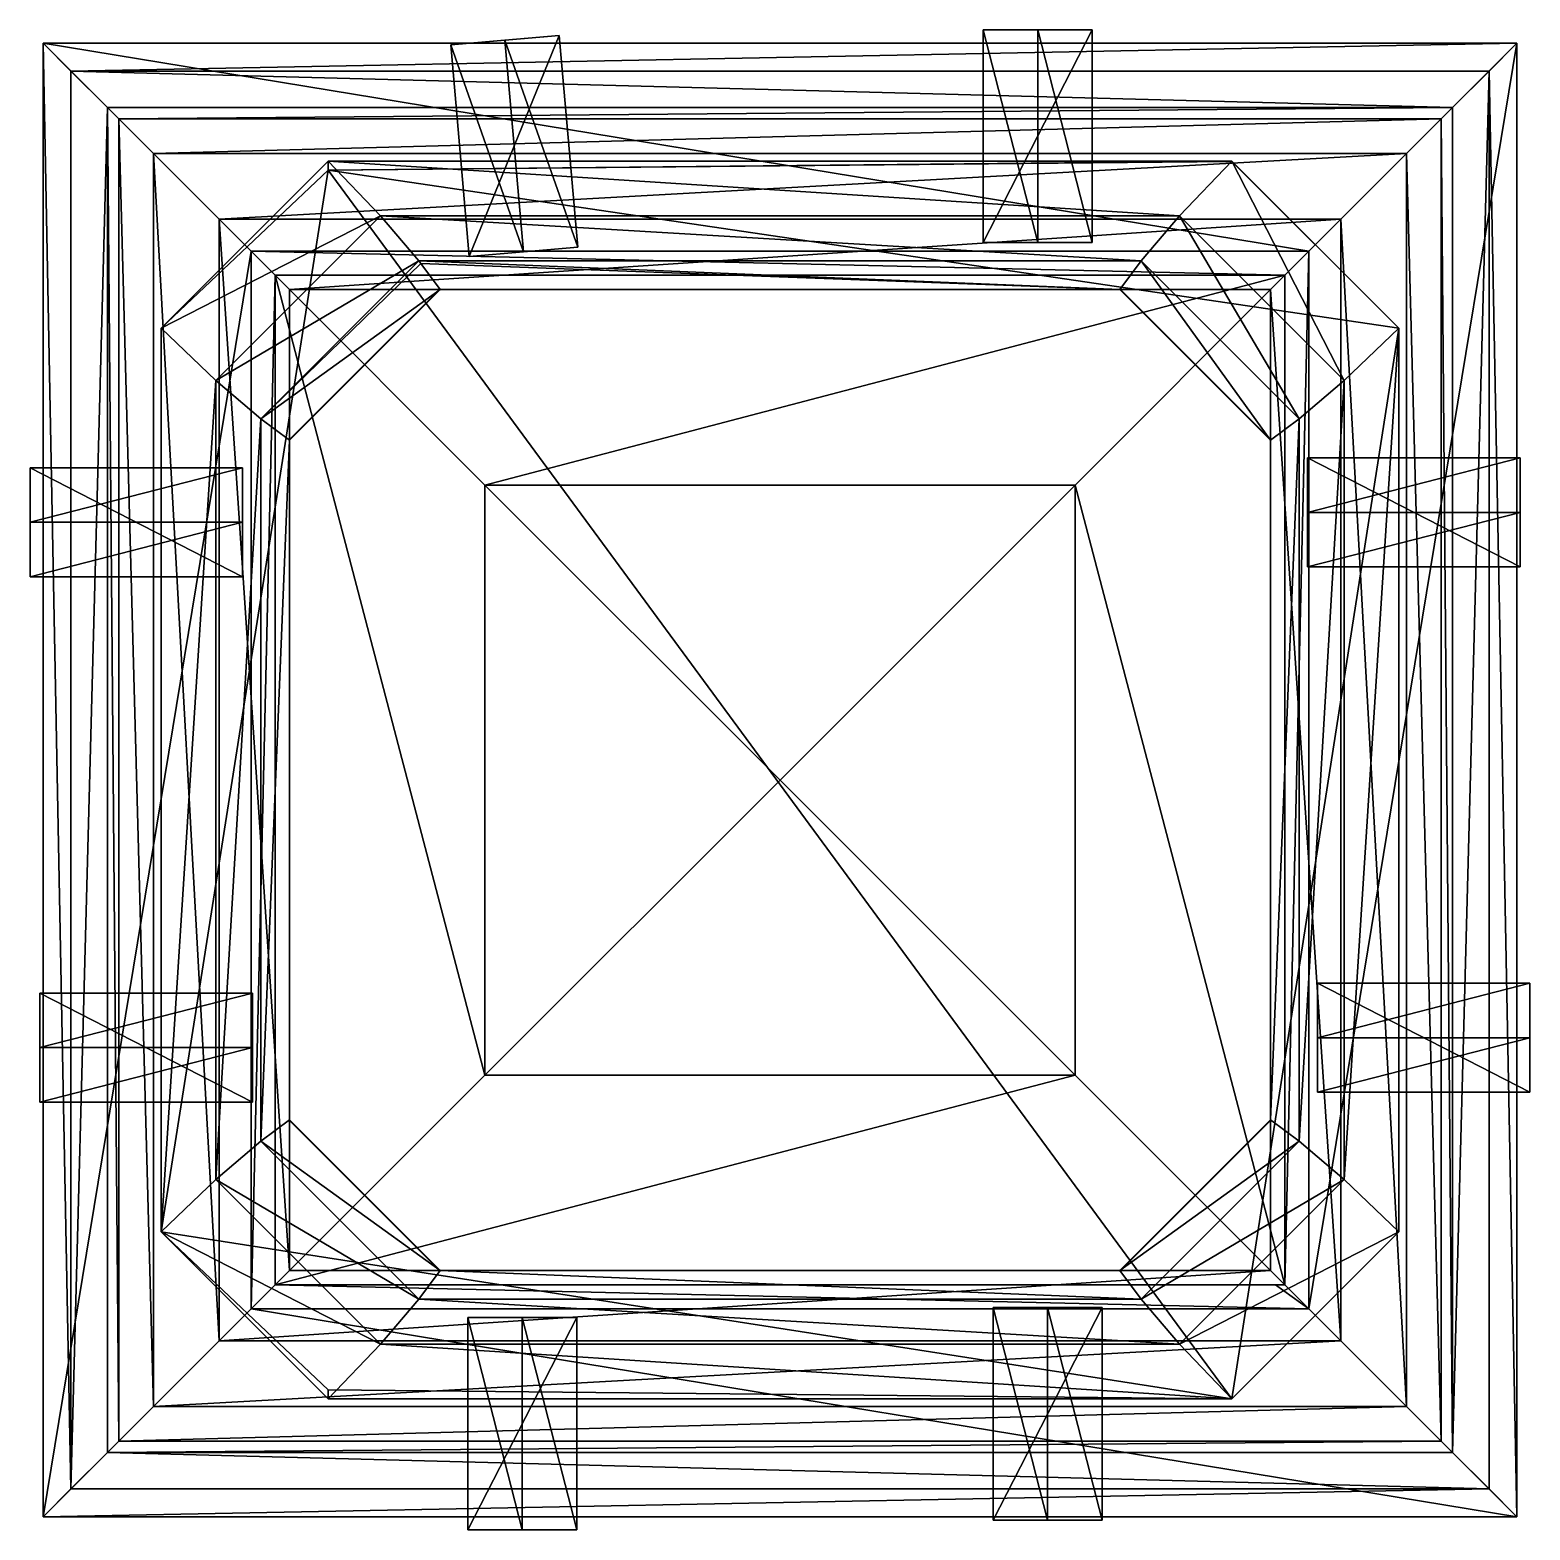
# Model space of a CAD drawing. Header units: centimetres. Extents: x -15.4 to 27.7, y -6.6 to 36.4.
import ezdxf

# ---------------------------------------------------------------- set-up
doc = ezdxf.new("R2010")
doc.units = ezdxf.units.CM
doc.layers.get('0').update_dxf_attribs({"color": 53})

msp = doc.modelspace()

# ---------------------------------------------------------------- meshes
at = {"color": 7}
mesh = msp.add_polyface(dxfattribs=at)
corners = [(15.935, 28.987, 26.931), (15.956, 28.987, 143.621), (20.256, 24.686, 143.621), (16.543, 29.814, 24.953), (20.256, 24.665, 26.931), (21.083, 25.273, 24.953), (22.375, 26.376, 23.504), (17.646, 31.105, 23.504), (23.946, 27.879, 22.168), (19.148, 32.676, 22.168), (23.946, 27.879), (19.148, 32.671), (20.668, 29.399, 164.984), (20.668, 29.399, 161.402), (-8.321, 29.399, 161.402), (21.356, 30.087, 161.402), (-9.009, 30.087, 161.402), (21.356, 30.087, 156.414), (-9.009, 30.087, 156.414), (27.336, 36.066, 152.748), (-14.988, 36.066, 152.748), (26.535, 35.265, 150.721), (-14.188, 35.265, 150.721), (25.486, 34.217, 150.084), (25.161, 33.892, 149.105), (-12.814, 33.892, 149.105), (24.164, 32.895, 147.973), (-11.817, 32.895, 147.973), (22.278, 31.008, 147.345), (-9.931, 31.008, 147.345), (20.256, 28.987, 147.345), (-7.909, 28.987, 147.345), (-7.909, 28.987, 146.621), (20.256, 28.987, 146.621), (-4.196, 29.814, 24.953), (-5.299, 31.105, 23.504), (-6.801, 32.676, 22.168), (-6.801, 32.417), (-3.609, 28.987, 143.621), (15.141, 36.443, 152.722), (15.141, 30.341, 152.722), (15.141, 30.341, 150.093), (15.141, 36.443, 150.093), (13.576, 36.443, 156.394), (13.576, 30.341, 156.394), (12.011, 36.443, 152.722), (12.011, 30.341, 152.722), (12.011, 36.443, 150.093), (12.011, 30.341, 150.093)]
mesh.append_faces([[corners[k] for k in face] for face in [(34, 0, 3), (10, 37, 11), (39, 45, 43)]], dxfattribs={"vtx0": -1, "color": 7})
mesh.append_faces([[corners[k] for k in face] for face in [(39, 47, 45)]], dxfattribs={"vtx0": -1, "vtx2": -1, "color": 7})
mesh.append_faces([[corners[k] for k in face] for face in [(0, 1, 2), (3, 0, 4), (5, 6, 7), (7, 3, 5), (6, 8, 9), (9, 7, 6), (8, 10, 11), (11, 9, 8), (12, 13, 14), (13, 15, 16), (15, 17, 18), (17, 19, 20), (19, 21, 22), (22, 21, 23), (23, 24, 25), (24, 26, 27), (26, 28, 29), (28, 30, 31), (32, 33, 1), (3, 7, 35), (7, 9, 36), (9, 11, 37), (38, 1, 0), (31, 30, 33), (39, 40, 41), (41, 42, 39), (43, 44, 40), (40, 39, 43), (45, 46, 44), (44, 43, 45), (47, 48, 46), (46, 45, 47), (42, 41, 48), (48, 47, 42), (39, 42, 47)]], dxfattribs={"vtx2": -1, "color": 7})
mesh = msp.add_polyface(dxfattribs=at)
corners = [(-8.321, 29.399, 161.402), (-8.321, 29.399, 164.984), (20.668, 29.399, 164.984), (-9.009, 30.087, 161.402), (20.668, 29.399, 161.402), (-9.009, 30.087, 156.414), (21.356, 30.087, 161.402), (-14.988, 36.066, 152.748), (21.356, 30.087, 156.414), (-14.188, 35.265, 150.721), (27.336, 36.066, 152.748), (25.486, 34.217, 150.084), (-13.139, 34.217, 150.084), (-12.814, 33.892, 149.105), (-11.817, 32.895, 147.973), (25.161, 33.892, 149.105), (-9.931, 31.008, 147.345), (24.164, 32.895, 147.973), (-7.909, 28.987, 147.345), (22.278, 31.008, 147.345), (15.956, 28.987, 143.621), (-3.609, 28.987, 143.621), (-7.909, 28.987, 146.621), (-4.141, 29.74, 25.129), (-3.588, 28.987, 26.931), (15.935, 28.987, 26.931), (-4.196, 29.814, 24.953), (-5.299, 31.105, 23.504), (16.543, 29.814, 24.953), (-6.801, 32.676, 22.168), (17.646, 31.105, 23.504), (-6.801, 32.417), (19.148, 32.676, 22.168), (-7.909, 24.686, 143.621), (-8.736, 25.273, 24.953), (-10.028, 26.376, 23.504), (-11.599, 27.878, 22.168), (-11.599, 27.878), (20.256, 28.987, 146.621), (-0.166, 36.287, 152.722), (0.366, 30.208, 152.722), (0.366, 30.208, 150.093), (-0.166, 36.287, 150.093), (-1.725, 36.15, 156.394), (-1.193, 30.071, 156.394), (-3.284, 36.014, 152.722), (-2.753, 29.935, 152.722), (-3.284, 36.014, 150.093), (-2.753, 29.935, 150.093)]
mesh.append_faces([[corners[k] for k in face] for face in [(21, 33, 22)]], dxfattribs={"color": 7})
mesh.append_faces([[corners[k] for k in face] for face in [(39, 45, 43)]], dxfattribs={"vtx0": -1, "color": 7})
mesh.append_faces([[corners[k] for k in face] for face in [(39, 47, 45)]], dxfattribs={"vtx0": -1, "vtx2": -1, "color": 7})
mesh.append_faces([[corners[k] for k in face] for face in [(23, 26, 34)]], dxfattribs={"vtx1": -1, "color": 7})
mesh.append_faces([[corners[k] for k in face] for face in [(26, 23, 25)]], dxfattribs={"vtx1": -1, "vtx2": -1, "color": 7})
mesh.append_faces([[corners[k] for k in face] for face in [(0, 1, 2), (3, 0, 4), (5, 3, 6), (7, 5, 8), (9, 7, 10), (11, 12, 9), (13, 12, 11), (14, 13, 15), (16, 14, 17), (18, 16, 19), (20, 21, 22), (23, 24, 25), (27, 26, 28), (29, 27, 30), (31, 29, 32), (25, 24, 21), (24, 23, 34), (26, 27, 35), (27, 29, 36), (36, 35, 27), (29, 31, 37), (37, 36, 29), (38, 22, 18), (39, 40, 41), (41, 42, 39), (43, 44, 40), (40, 39, 43), (45, 46, 44), (44, 43, 45), (47, 48, 46), (46, 45, 47), (42, 41, 48), (48, 47, 42), (39, 42, 47)]], dxfattribs={"vtx2": -1, "color": 7})
mesh = msp.add_polyface(dxfattribs=at)
corners = [(20.668, 29.399, 164.984), (-8.321, 29.399, 164.984), (-2.299, 23.376, 164.984), (-3.609, 28.987, 143.621), (-3.588, 28.987, 26.931), (-7.909, 24.665, 26.931), (-7.909, 24.686, 143.621), (-8.736, 25.273, 24.953), (-4.196, 29.814, 24.953), (-10.028, 26.376, 23.504), (6.174, 14.904, 167.729), (-2.299, 6.432, 164.984), (-8.321, 29.399, 161.402), (-8.321, 0.41, 161.402), (-9.009, 30.087, 161.402), (-9.009, -0.279, 161.402), (-9.009, 30.087, 156.414), (-9.009, -0.279, 156.414), (-14.988, 36.066, 152.748), (-14.988, -6.258, 152.748), (-14.188, 35.265, 150.721), (-14.188, -5.457, 150.721), (-13.139, 34.217, 150.084), (-12.814, 33.892, 149.105), (-12.814, -4.084, 149.105), (-11.817, 32.895, 147.973), (-11.817, -3.087, 147.973), (-9.931, 31.008, 147.345), (-9.931, -1.2, 147.345), (-7.909, 28.987, 147.345), (-7.909, 0.822, 147.345), (-7.909, 0.822, 146.621), (-7.909, 28.987, 146.621), (-8.736, 4.535, 24.953), (-10.028, 3.432, 23.504), (-11.599, 27.878, 22.168), (-11.599, 1.93, 22.168), (-11.599, 27.878), (-11.599, 1.93), (-7.909, 5.122, 143.621), (-6.801, 32.417), (-15.365, 23.872, 152.722), (-9.263, 23.872, 152.722), (-9.263, 23.872, 150.093), (-15.365, 23.872, 150.093), (-15.365, 22.307, 156.394), (-9.263, 22.307, 156.394), (-15.365, 20.742, 152.722), (-9.263, 20.742, 152.722), (-15.365, 20.742, 150.093), (-9.263, 20.742, 150.093)]
mesh.append_faces([[corners[k] for k in face] for face in [(10, 2, 11)]], dxfattribs={"color": 7})
mesh.append_faces([[corners[k] for k in face] for face in [(41, 47, 45)]], dxfattribs={"vtx0": -1, "color": 7})
mesh.append_faces([[corners[k] for k in face] for face in [(8, 9, 7), (41, 49, 47)]], dxfattribs={"vtx0": -1, "vtx2": -1, "color": 7})
mesh.append_faces([[corners[k] for k in face] for face in [(0, 1, 2), (3, 4, 5), (5, 6, 3), (7, 5, 4), (11, 2, 1), (1, 12, 13), (12, 14, 15), (14, 16, 17), (16, 18, 19), (18, 20, 21), (21, 20, 22), (22, 23, 24), (23, 25, 26), (25, 27, 28), (27, 29, 30), (31, 32, 6), (5, 7, 33), (7, 9, 34), (9, 35, 36), (35, 37, 38), (39, 6, 5), (30, 29, 32), (38, 37, 40), (41, 42, 43), (43, 44, 41), (45, 46, 42), (42, 41, 45), (47, 48, 46), (46, 45, 47), (49, 50, 48), (48, 47, 49), (44, 43, 50), (50, 49, 44), (41, 44, 49)]], dxfattribs={"vtx2": -1, "color": 7})
mesh = msp.add_polyface(dxfattribs=at)
corners = [(14.646, 6.432, 164.984), (-2.299, 6.432, 164.984), (-8.321, 0.41, 164.984), (-7.909, 0.822, 146.621), (-7.909, 5.122, 143.621), (-3.609, 0.822, 143.621), (-3.588, 0.822, 26.931), (-7.909, 5.143, 26.931), (-8.736, 4.535, 24.953), (-4.196, -0.005, 24.953), (-10.028, 3.432, 23.504), (-8.321, 29.399, 164.984), (-8.321, 0.41, 161.402), (-9.009, -0.279, 161.402), (-8.321, 29.399, 161.402), (-9.009, -0.279, 156.414), (-9.009, -0.214, 161.402), (-9.009, 30.087, 161.402), (-14.988, -6.258, 152.748), (-9.009, 30.087, 156.414), (-14.188, -5.457, 150.721), (-14.988, 36.066, 152.748), (-13.139, 34.217, 150.084), (-13.139, -4.408, 150.084), (-12.814, -4.084, 149.105), (-11.817, -3.087, 147.973), (-12.814, 33.892, 149.105), (-9.931, -1.2, 147.345), (-11.817, 32.895, 147.973), (-7.909, 0.822, 147.345), (-9.931, 31.008, 147.345), (-7.909, 24.686, 143.621), (-7.909, 24.665, 26.931), (-8.736, 25.273, 24.953), (-11.599, 1.93, 22.168), (-10.028, 26.376, 23.504), (-11.599, 1.93), (-11.599, 27.878, 22.168), (-7.909, 28.987, 146.621), (19.148, -2.863), (-6.801, 32.417), (-15.082, 8.783, 152.722), (-8.98, 8.783, 152.722), (-8.98, 8.783, 150.093), (-15.082, 8.783, 150.093), (-15.082, 7.218, 156.394), (-8.98, 7.218, 156.394), (-15.082, 5.653, 152.722), (-8.98, 5.653, 152.722), (-15.082, 5.653, 150.093), (-8.98, 5.653, 150.093)]
mesh.append_faces([[corners[k] for k in face] for face in [(3, 4, 5)]], dxfattribs={"color": 7})
mesh.append_faces([[corners[k] for k in face] for face in [(41, 47, 45)]], dxfattribs={"vtx0": -1, "color": 7})
mesh.append_faces([[corners[k] for k in face] for face in [(39, 36, 40)]], dxfattribs={"vtx0": -1, "vtx1": -1, "vtx2": -1, "color": 7})
mesh.append_faces([[corners[k] for k in face] for face in [(41, 49, 47)]], dxfattribs={"vtx0": -1, "vtx2": -1, "color": 7})
mesh.append_faces([[corners[k] for k in face] for face in [(0, 1, 2), (6, 7, 8), (9, 8, 10), (6, 5, 4), (4, 7, 6), (11, 2, 1), (12, 2, 11), (13, 12, 14), (15, 16, 17), (18, 15, 19), (20, 18, 21), (22, 23, 20), (24, 23, 22), (25, 24, 26), (27, 25, 28), (29, 27, 30), (31, 4, 3), (8, 7, 32), (10, 8, 33), (34, 10, 35), (36, 34, 37), (32, 7, 4), (38, 3, 29), (41, 42, 43), (43, 44, 41), (45, 46, 42), (42, 41, 45), (47, 48, 46), (46, 45, 47), (49, 50, 48), (48, 47, 49), (44, 43, 50), (50, 49, 44), (41, 44, 49)]], dxfattribs={"vtx2": -1, "color": 7})
mesh = msp.add_polyface(dxfattribs=at)
corners = [(6.174, 14.904, 167.729), (14.646, 6.432, 164.984), (14.646, 23.376, 164.984), (20.668, 0.41, 164.984), (20.668, 29.399, 164.984), (20.668, 29.399, 161.402), (21.356, 30.087, 161.402), (20.668, 0.41, 161.402), (21.356, 30.087, 156.414), (21.356, -0.279, 161.402), (27.336, 36.066, 152.748), (21.356, -0.279, 156.414), (26.535, 35.265, 150.721), (27.335, -6.258, 152.748), (25.486, -4.408, 150.084), (25.486, 34.217, 150.084), (25.161, 33.892, 149.105), (24.164, 32.895, 147.973), (25.161, -4.084, 149.105), (22.278, 31.008, 147.345), (24.164, -3.087, 147.973), (20.256, 28.987, 147.345), (22.278, -1.2, 147.345), (20.256, 5.122, 143.621), (20.256, 24.686, 143.621), (20.256, 28.987, 146.621), (21.083, 25.273, 24.953), (20.256, 24.665, 26.931), (20.256, 5.143, 26.931), (22.375, 26.376, 23.504), (21.083, 4.535, 24.953), (23.946, 27.879, 22.168), (22.375, 3.432, 23.504), (23.946, 27.879), (23.946, 1.93, 22.168), (15.956, 28.987, 143.621), (15.935, 28.987, 26.931), (16.543, 29.814, 24.953), (20.256, 0.822, 146.621), (-2.299, 23.376, 164.984), (19.148, -2.863), (-6.801, 32.417), (27.429, 21.025, 152.722), (21.327, 21.025, 152.722), (21.327, 21.025, 150.093), (27.429, 21.025, 150.093), (27.429, 22.59, 156.394), (21.327, 22.59, 156.394), (27.429, 24.155, 152.722), (21.327, 24.155, 152.722), (27.429, 24.155, 150.093), (21.327, 24.155, 150.093)]
mesh.append_faces([[corners[k] for k in face] for face in [(0, 1, 2), (24, 35, 25), (0, 2, 39)]], dxfattribs={"color": 7})
mesh.append_faces([[corners[k] for k in face] for face in [(42, 48, 46)]], dxfattribs={"vtx0": -1, "color": 7})
mesh.append_faces([[corners[k] for k in face] for face in [(33, 40, 41)]], dxfattribs={"vtx0": -1, "vtx1": -1, "vtx2": -1, "color": 7})
mesh.append_faces([[corners[k] for k in face] for face in [(42, 50, 48)]], dxfattribs={"vtx0": -1, "vtx2": -1, "color": 7})
mesh.append_faces([[corners[k] for k in face] for face in [(3, 4, 2), (5, 4, 3), (6, 5, 7), (8, 6, 9), (10, 8, 11), (12, 10, 13), (14, 15, 12), (16, 15, 14), (17, 16, 18), (19, 17, 20), (21, 19, 22), (23, 24, 25), (26, 27, 28), (29, 26, 30), (31, 29, 32), (33, 31, 34), (28, 27, 24), (24, 27, 36), (27, 26, 37), (38, 25, 21), (39, 2, 4), (42, 43, 44), (44, 45, 42), (46, 47, 43), (43, 42, 46), (48, 49, 47), (47, 46, 48), (50, 51, 49), (49, 48, 50), (45, 44, 51), (51, 50, 45), (42, 45, 50)]], dxfattribs={"vtx2": -1, "color": 7})
mesh = msp.add_polyface(dxfattribs=at)
corners = [(21.356, -0.279, 161.402), (20.668, 0.41, 161.402), (20.406, 0.41, 161.402), (21.083, 4.535, 24.953), (20.256, 5.143, 26.931), (15.935, 0.822, 26.931), (16.543, -0.005, 24.953), (17.646, -1.297, 23.504), (22.375, 3.432, 23.504), (19.148, -2.868, 22.168), (23.946, 1.93, 22.168), (19.148, -2.863), (23.946, 1.93), (20.668, 0.41, 164.984), (20.668, 29.399, 161.402), (21.356, 30.087, 161.402), (21.356, -0.279, 156.414), (21.356, 30.087, 156.414), (27.335, -6.258, 152.748), (27.336, 36.066, 152.748), (26.535, -5.457, 150.721), (26.535, 35.265, 150.721), (25.486, -4.408, 150.084), (25.161, -4.084, 149.105), (25.161, 33.892, 149.105), (24.164, -3.087, 147.973), (24.164, 32.895, 147.973), (22.278, -1.2, 147.345), (22.278, 31.008, 147.345), (20.256, 0.822, 147.345), (20.256, 28.987, 147.345), (20.256, 28.987, 146.621), (20.256, 0.822, 146.621), (20.256, 5.122, 143.621), (21.083, 25.273, 24.953), (22.375, 26.376, 23.504), (23.946, 27.879, 22.168), (23.946, 27.879), (20.256, 24.686, 143.621), (27.712, 5.936, 152.722), (21.61, 5.936, 152.722), (21.61, 5.936, 150.093), (27.712, 5.936, 150.093), (27.712, 7.502, 156.394), (21.61, 7.502, 156.394), (27.712, 9.067, 152.722), (21.61, 9.067, 152.722), (27.712, 9.067, 150.093), (21.61, 9.067, 150.093)]
mesh.append_faces([[corners[k] for k in face] for face in [(39, 45, 43)]], dxfattribs={"vtx0": -1, "color": 7})
mesh.append_faces([[corners[k] for k in face] for face in [(39, 47, 45)]], dxfattribs={"vtx0": -1, "vtx2": -1, "color": 7})
mesh.append_faces([[corners[k] for k in face] for face in [(0, 1, 2), (3, 4, 5), (6, 7, 8), (8, 3, 6), (7, 9, 10), (10, 8, 7), (9, 11, 12), (12, 10, 9), (13, 1, 14), (1, 0, 15), (0, 16, 17), (16, 18, 19), (18, 20, 21), (21, 20, 22), (22, 23, 24), (23, 25, 26), (25, 27, 28), (27, 29, 30), (31, 32, 33), (4, 3, 34), (3, 8, 35), (8, 10, 36), (10, 12, 37), (38, 33, 4), (30, 29, 32), (37, 12, 11), (39, 40, 41), (41, 42, 39), (43, 44, 40), (40, 39, 43), (45, 46, 44), (44, 43, 45), (47, 48, 46), (46, 45, 47), (42, 41, 48), (48, 47, 42), (39, 42, 47)]], dxfattribs={"vtx2": -1, "color": 7})
mesh = msp.add_polyface(dxfattribs=at)
corners = [(6.174, 14.904, 167.729), (-2.299, 6.432, 164.984), (14.646, 6.432, 164.984), (-8.321, 0.41, 164.984), (20.668, 0.41, 164.984), (20.406, 0.41, 161.402), (20.668, 0.41, 161.402), (-8.321, 0.41, 161.402), (21.356, -0.279, 161.402), (-9.009, -0.279, 161.402), (21.356, -0.279, 156.414), (27.335, -6.258, 152.748), (-9.009, -0.279, 156.414), (26.535, -5.457, 150.721), (-14.988, -6.258, 152.748), (-13.139, -4.408, 150.084), (25.486, -4.408, 150.084), (25.161, -4.084, 149.105), (24.164, -3.087, 147.973), (-12.814, -4.084, 149.105), (22.278, -1.2, 147.345), (-11.817, -3.087, 147.973), (20.256, 0.822, 147.345), (-9.931, -1.2, 147.345), (-3.609, 0.822, 143.621), (15.956, 0.822, 143.621), (20.256, 0.822, 146.621), (16.543, -0.005, 24.953), (15.935, 0.822, 26.931), (-3.588, 0.822, 26.931), (17.646, -1.297, 23.504), (-4.196, -0.005, 24.953), (19.148, -2.868, 22.168), (-5.299, -1.297, 23.504), (19.148, -2.863), (-6.801, -2.868, 22.168), (20.256, 5.122, 143.621), (20.256, 5.143, 26.931), (21.083, 4.535, 24.953), (-7.909, 0.822, 146.621), (14.646, 23.376, 164.984), (12.294, -6.351, 152.722), (12.294, -0.249, 152.722), (12.294, -0.249, 150.093), (12.294, -6.351, 150.093), (13.859, -6.351, 156.394), (13.859, -0.249, 156.394), (15.425, -6.351, 152.722), (15.425, -0.249, 152.722), (15.425, -6.351, 150.093), (15.425, -0.249, 150.093)]
mesh.append_faces([[corners[k] for k in face] for face in [(0, 1, 2), (25, 36, 26)]], dxfattribs={"color": 7})
mesh.append_faces([[corners[k] for k in face] for face in [(3, 6, 4), (9, 10, 8), (41, 47, 45)]], dxfattribs={"vtx0": -1, "color": 7})
mesh.append_faces([[corners[k] for k in face] for face in [(7, 8, 5)]], dxfattribs={"vtx0": -1, "vtx1": -1, "color": 7})
mesh.append_faces([[corners[k] for k in face] for face in [(3, 5, 6), (41, 49, 47)]], dxfattribs={"vtx0": -1, "vtx2": -1, "color": 7})
mesh.append_faces([[corners[k] for k in face] for face in [(3, 4, 2), (11, 10, 12), (13, 11, 14), (15, 16, 13), (17, 16, 15), (18, 17, 19), (20, 18, 21), (22, 20, 23), (24, 25, 26), (27, 28, 29), (30, 27, 31), (32, 30, 33), (34, 32, 35), (29, 28, 25), (25, 28, 37), (37, 36, 25), (28, 27, 38), (39, 26, 22), (40, 2, 4), (41, 42, 43), (43, 44, 41), (45, 46, 42), (42, 41, 45), (47, 48, 46), (46, 45, 47), (49, 50, 48), (48, 47, 49), (44, 43, 50), (50, 49, 44), (41, 44, 49)]], dxfattribs={"vtx2": -1, "color": 7})
mesh = msp.add_polyface(dxfattribs=at)
corners = [(-8.321, 0.41, 164.984), (-8.321, 0.41, 161.402), (20.406, 0.41, 161.402), (-9.009, -0.279, 161.402), (21.356, -0.279, 161.402), (-9.009, -0.214, 161.402), (-9.009, -0.279, 156.414), (21.356, -0.279, 156.414), (-14.988, -6.258, 152.748), (27.335, -6.258, 152.748), (-14.188, -5.457, 150.721), (26.535, -5.457, 150.721), (-13.139, -4.408, 150.084), (-12.814, -4.084, 149.105), (25.161, -4.084, 149.105), (-11.817, -3.087, 147.973), (24.164, -3.087, 147.973), (-9.931, -1.2, 147.345), (22.278, -1.2, 147.345), (-7.909, 0.822, 147.345), (20.256, 0.822, 147.345), (20.256, 0.822, 146.621), (-7.909, 0.822, 146.621), (-3.609, 0.822, 143.621), (-3.588, 0.822, 26.931), (-4.196, -0.005, 24.953), (16.543, -0.005, 24.953), (-5.299, -1.297, 23.504), (17.646, -1.297, 23.504), (-6.801, -2.868, 22.168), (19.148, -2.868, 22.168), (-6.801, -2.609), (19.148, -2.863), (15.956, 0.822, 143.621), (-8.736, 4.535, 24.953), (-10.028, 3.432, 23.504), (-11.599, 1.93, 22.168), (-11.599, 1.93), (-2.794, -6.634, 152.722), (-2.794, -0.532, 152.722), (-2.794, -0.532, 150.093), (-2.794, -6.634, 150.093), (-1.229, -6.634, 156.394), (-1.229, -0.532, 156.394), (0.336, -6.634, 152.722), (0.336, -0.532, 152.722), (0.336, -6.634, 150.093), (0.336, -0.532, 150.093)]
mesh.append_faces([[corners[k] for k in face] for face in [(38, 44, 42)]], dxfattribs={"vtx0": -1, "color": 7})
mesh.append_faces([[corners[k] for k in face] for face in [(3, 6, 7), (38, 46, 44)]], dxfattribs={"vtx0": -1, "vtx2": -1, "color": 7})
mesh.append_faces([[corners[k] for k in face] for face in [(0, 1, 2), (1, 3, 4), (3, 5, 6), (6, 8, 9), (8, 10, 11), (11, 10, 12), (12, 13, 14), (13, 15, 16), (15, 17, 18), (17, 19, 20), (21, 22, 23), (24, 25, 26), (25, 27, 28), (27, 29, 30), (29, 31, 32), (33, 23, 24), (34, 25, 24), (35, 27, 25), (36, 29, 27), (27, 35, 36), (31, 29, 36), (36, 37, 31), (20, 19, 22), (32, 31, 37), (38, 39, 40), (40, 41, 38), (42, 43, 39), (39, 38, 42), (44, 45, 43), (43, 42, 44), (46, 47, 45), (45, 44, 46), (41, 40, 47), (47, 46, 41), (38, 41, 46)]], dxfattribs={"vtx2": -1, "color": 7})

doc.saveas('drawing.dxf')
